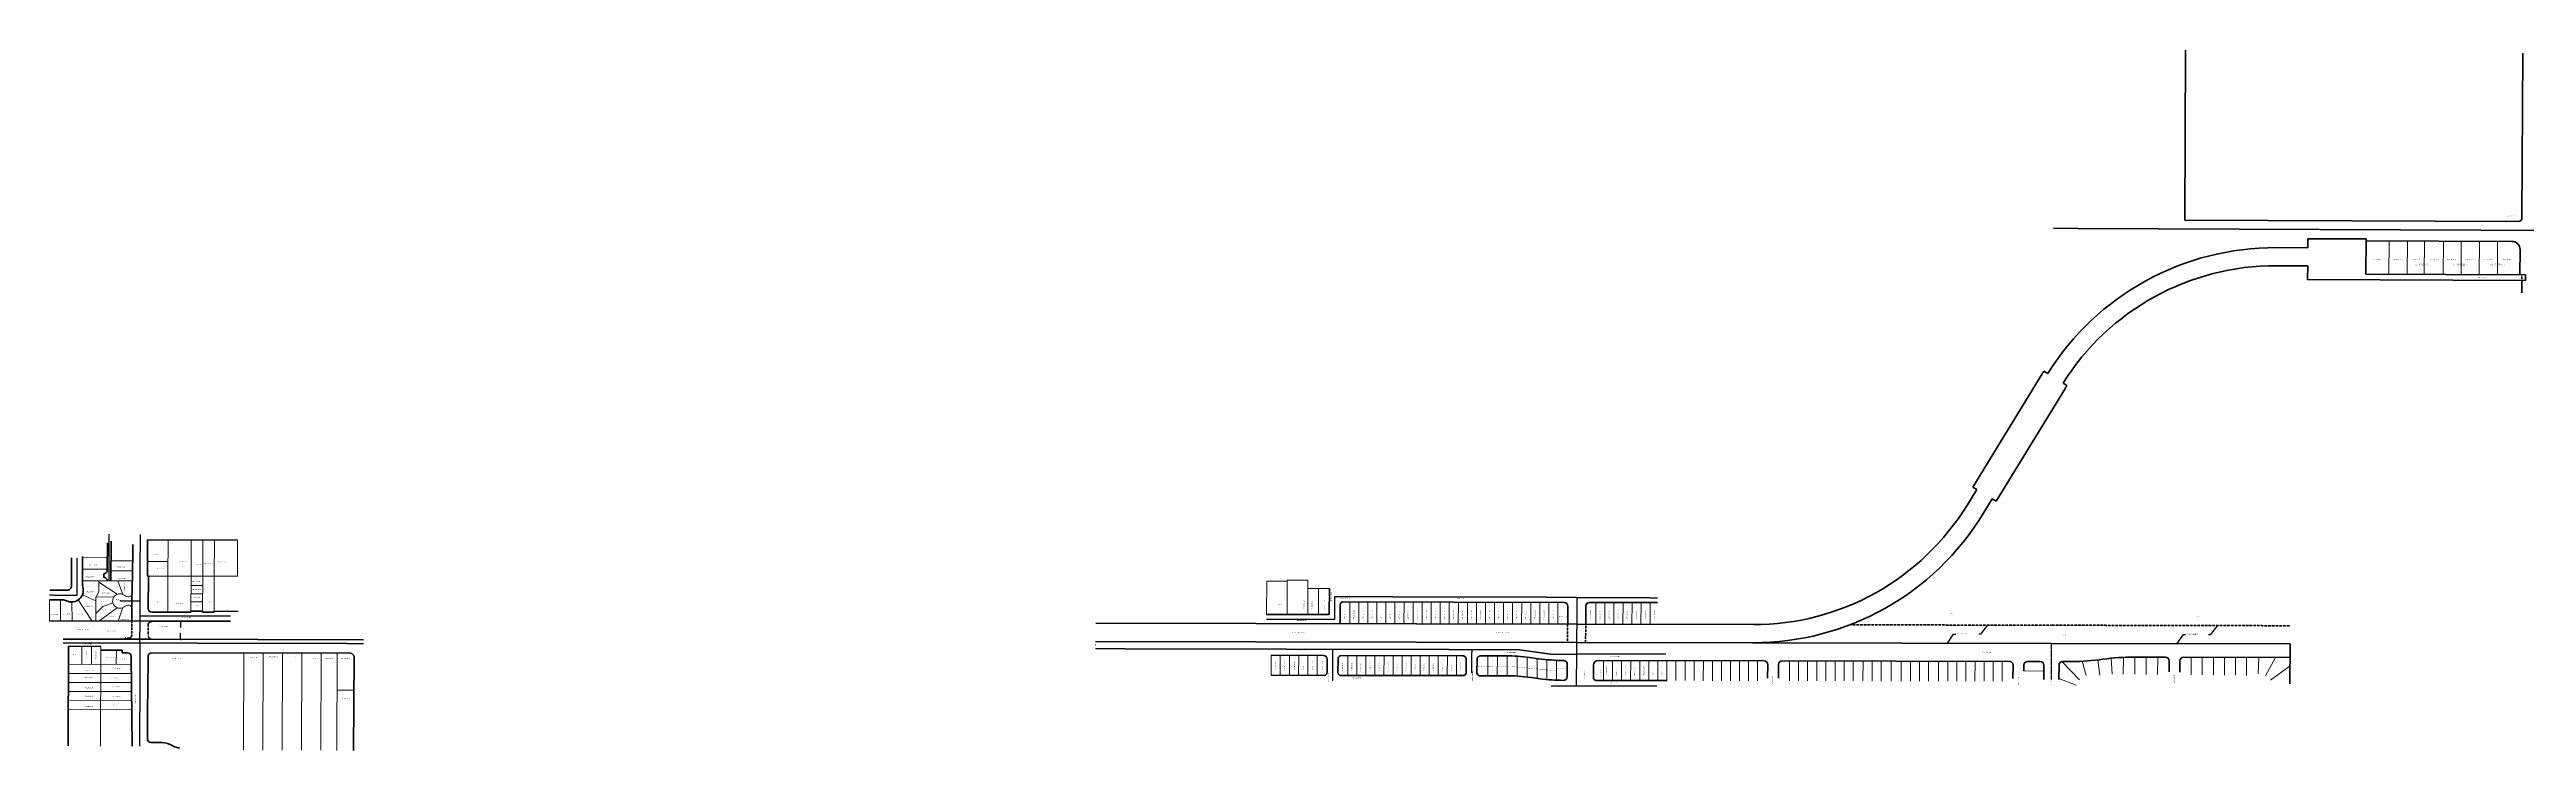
# Model space of a CAD drawing. Header units: feet. Extents: x 6396409 to 6445695, y 1882632 to 1891679.
# Drawn here: x 6396409 to 6410093, y 1887810 to 1891679 of the extents above; entities that cross this region are included whole.
import ezdxf

# ---------------------------------------------------------------- set-up
doc = ezdxf.new("R2010")
doc.units = ezdxf.units.FT
doc.header["$MEASUREMENT"] = 0
for name, pattern in [('CENTER', [1, 0.625, -0.125, 0.125, -0.125]), ('CENTER2', [1.125, 0.75, -0.125, 0.125, -0.125]), ('DASHED2', [0.375, 0.25, -0.125])]:
    doc.linetypes.add(name, pattern=pattern)
for name, color, linetype, lineweight in [('R-PROP-PRCL', 4, 'Continuous', 18), ('R-Row-Authority', 30, 'Continuous', 140), ('R-Row-Ease', 5, 'DASHED2', 50), ('R-Row-Ease-Txt', 2, 'Continuous', 5), ('R-Row-Ppanno', 7, 'Continuous', 5), ('R-Row-Scl', 1, 'CENTER2', 25), ('R-Row-Sname', 8, 'Continuous', 0), ('R-Row-Srow', 6, 'Continuous', 50), ('VB-BNDY-CALC-TR0320-020', 1, 'Continuous', 35), ('VB-BNDY-CALC-TR0681-042', 2, 'Continuous', 35), ('VB-RWAY-CNTR-LINE-', 11, 'CENTER', 25)]:
    doc.layers.add(name, color=color, linetype=linetype, lineweight=lineweight)
doc.styles.add('G1_1 8_0', font='arial.ttf')
doc.styles.add('G4_7 32', font='arial.ttf', dxfattribs={"height": 0.219})
doc.styles.add('NCS1-Anno', font='arial.ttf', dxfattribs={"width": 0.8, "height": 0.09375})
doc.dimstyles.new('Annotative (NCS1)', dxfattribs={"dimscale": 100, "dimtxt": 0.09375, "dimasz": 0.1, "dimexe": 0.1, "dimexo": 0.04, "dimgap": 0.05, "dimtad": 0, "dimdec": 0, "dimzin": 0, "dimdsep": 46, "dimtxsty": 'NCS1-Anno', "dimcen": 0.05, "dimaunit": 1, "dimadec": 3, "dimazin": 0, "dimtfac": 1, "dimtdec": 0, "dimtofl": 0, "dimtmove": 0, "dimatfit": 3, "dimfxl": 0.1, "dimtolj": 1, "dimtzin": 0, "dimarcsym": 0})

# ---------------------------------------------------------------- blocks, each defined once
blk = doc.blocks.new('*D2')
at = {"layer": 'Defpoints', "color": 0}
for p in [(6397132, 1888523), (6397132, 1888423), (6397133, 1888423)]:
    blk.add_point(p, dxfattribs=at)
at = {"layer": 'R-Row-Srow', "color": 0, "lineweight": -2}
for p, q in [((6397133, 1888519), (6397133, 1888489)), ((6397133, 1888427), (6397133, 1888458)), ((6397134, 1888523), (6397137, 1888523)), ((6397133, 1888423), (6397137, 1888423))]:
    blk.add_line(p, q, dxfattribs=at)
at = {"layer": 'R-Row-Srow', "color": 0}
for points in [[(6397132, 1888519), (6397134, 1888519), (6397133, 1888523)], [(6397132, 1888427), (6397133, 1888427), (6397133, 1888423)]]:
    blk.add_solid(points, dxfattribs=at)
at = {"layer": 'R-Row-Srow', "color": 0, "insert": (6397133, 1888473), "char_height": 3.75, "attachment_point": 5, "rotation": 89.872, "style": 'NCS1-Anno'}
blk.add_mtext("\\A1;100' MTA R/W", dxfattribs=at)

msp = doc.modelspace()

# ---------------------------------------------------------------- linework, layer by layer
at = {"layer": 'R-PROP-PRCL'}
for p, q in [((6409332.9, 1890438), (6409333.7, 1890623)), ((6409433.9, 1890437.6), (6409434.7, 1890622.6)), ((6409527.9, 1890437.2), (6409528.7, 1890622.2)), ((6409632.9, 1890436.7), (6409633.7, 1890621.7)), ((6409731.9, 1890436.3), (6409732.7, 1890621.3)), ((6409831.9, 1890435.9), (6409832.7, 1890620.9)), ((6409931.9, 1890435.5), (6409932.7, 1890620.5)), ((6396591, 1888876), (6396728.7, 1888875.7)), ((6396748.6, 1888856.9), (6396865.4, 1888856.6)), ((6396950.6, 1888852.9), (6397063.6, 1888852.6)), ((6397063.2, 1888772.4), (6397064.1, 1888971.9)), ((6397191.2, 1888771.9), (6397192.1, 1888971.6)), ((6397255.2, 1888771.6), (6397256.1, 1888971.4)), ((6397319.2, 1888771.4), (6397320.1, 1888971.1)), ((6397447.2, 1888770.8), (6397448.1, 1888971.1)), ((6396591.2, 1888746), (6396865.1, 1888745.4)), ((6396591.4, 1888811), (6396728.4, 1888810.7)), ((6396681, 1888685.8), (6396681.2, 1888738.8)), ((6396681.2, 1888738.8), (6396681.2, 1888745.8)), ((6396782.9, 1888672.1), (6396681.2, 1888738.8)), ((6396748.4, 1888800.9), (6396865.3, 1888800.6)), ((6396814, 1888671.5), (6396787.2, 1888745.6)), ((6396955.2, 1888772.8), (6397447.2, 1888771.9)), ((6397062.4, 1888573.5), (6397063.2, 1888772.4)), ((6397190.5, 1888578.2), (6397191.2, 1888771.9)), ((6397190.7, 1888720.2), (6397255, 1888720.1)), ((6397254.5, 1888578.1), (6397255.2, 1888771.6)), ((6397318.5, 1888577.9), (6397319.2, 1888771.4)), ((6403133, 1888560.2), (6403133.7, 1888744)), ((6403133.7, 1888744), (6403247.2, 1888743.5)), ((6403246.5, 1888559.9), (6403247.2, 1888743.5)), ((6403247.2, 1888750), (6403360.7, 1888749.6)), ((6403247.2, 1888743.5), (6403247.2, 1888750)), ((6403360.6, 1888704.7), (6403360.7, 1888749.6)), ((6396409.2, 1888524.9), (6396409.7, 1888641)), ((6396469.2, 1888524.6), (6396469.7, 1888640.8)), ((6396534.2, 1888524.4), (6396532.2, 1888629.6)), ((6396645.3, 1888524.4), (6396567.2, 1888640.6)), ((6396665.7, 1888635.9), (6396590.6, 1888668.6)), ((6396665.4, 1888565.3), (6396665.8, 1888655.8)), ((6396665.4, 1888565.3), (6396703.6, 1888604.2)), ((6396666.6, 1888657.3), (6396681, 1888685.8)), ((6396763.3, 1888655.4), (6396666.6, 1888657.3)), ((6396782.9, 1888597.8), (6396681.2, 1888524.3)), ((6396759.2, 1888624.1), (6396703.6, 1888604.2)), ((6396813.4, 1888598.2), (6396788.2, 1888524)), ((6397190.6, 1888630.2), (6397254.6, 1888630.1)), ((6397190.7, 1888675.2), (6397254.7, 1888675.1)), ((6403360, 1888559.7), (6403360.6, 1888704.7)), ((6403360.6, 1888704.7), (6403419.6, 1888704.6)), ((6403419, 1888559.6), (6403419.6, 1888704.6)), ((6403419.6, 1888704.6), (6403479.6, 1888704.5)), ((6403591.9, 1888629.3), (6403591.7, 1888509.3)), ((6403641.9, 1888629.2), (6403641.7, 1888509.2)), ((6403691.9, 1888629.1), (6403691.7, 1888509.1)), ((6403741.9, 1888629), (6403741.7, 1888508.9)), ((6403791.9, 1888628.9), (6403791.7, 1888508.8)), ((6403841.9, 1888628.8), (6403841.7, 1888508.7)), ((6403891.9, 1888628.7), (6403891.7, 1888508.6)), ((6403941.9, 1888628.6), (6403941.7, 1888508.5)), ((6403991.9, 1888628.5), (6403991.7, 1888508.4)), ((6404041.9, 1888628.4), (6404041.7, 1888508.3)), ((6404091.9, 1888628.2), (6404091.7, 1888508.2)), ((6404141.9, 1888628.1), (6404141.7, 1888508.1)), ((6404191.9, 1888628), (6404191.7, 1888508)), ((6404241.9, 1888627.9), (6404241.7, 1888507.9)), ((6404291.9, 1888627.8), (6404291.7, 1888507.8)), ((6404341.9, 1888627.7), (6404341.7, 1888507.7)), ((6404391.9, 1888627.6), (6404391.7, 1888507.6)), ((6404441.9, 1888627.5), (6404441.7, 1888507.5)), ((6404491.9, 1888627.4), (6404491.7, 1888507.4)), ((6404541.9, 1888627.3), (6404541.7, 1888507.3)), ((6404591.9, 1888627.2), (6404591.7, 1888507.1)), ((6404641.9, 1888627.1), (6404641.7, 1888507)), ((6404691.9, 1888626.9), (6404691.7, 1888506.9)), ((6404741.9, 1888626.8), (6404741.7, 1888506.8)), ((6404950.9, 1888506.4), (6404951.8, 1888626.9)), ((6405001.8, 1888626.8), (6405000.9, 1888506.3)), ((6405050.9, 1888506.2), (6405051.8, 1888626.7)), ((6405101.8, 1888626.6), (6405100.9, 1888506.1)), ((6405150.9, 1888506), (6405151.8, 1888626.5)), ((6405201.8, 1888626.4), (6405200.9, 1888505.9)), ((6405250.9, 1888505.8), (6405251.8, 1888626.3)), ((6396665.2, 1888524.3), (6396665.4, 1888565.3)), ((6396588.5, 1888384.4), (6396588.1, 1888285.1)), ((6396641, 1888384.2), (6396640.6, 1888285)), ((6396693.5, 1888384.3), (6396691.4, 1887834.2)), ((6396778.5, 1888364.1), (6396778.1, 1888284.7)), ((6397483, 1888347.5), (6397480.9, 1887812.6)), ((6397589.5, 1888347.1), (6397587.4, 1887812.2)), ((6397696, 1888346.7), (6397693.9, 1887811.8)), ((6397803, 1888346.2), (6397800.9, 1887811.3)), ((6397910.1, 1888345.8), (6397908, 1887810.9)), ((6397998, 1888345.5), (6397995.8, 1887810.5)), ((6403157.8, 1888225.1), (6403158, 1888335.1)), ((6403207.8, 1888225), (6403208, 1888335)), ((6403259.8, 1888224.9), (6403260, 1888334.9)), ((6403309.8, 1888224.8), (6403310, 1888334.8)), ((6403359.8, 1888224.7), (6403360, 1888334.7)), ((6403411.8, 1888224.6), (6403412, 1888334.6)), ((6403581.1, 1888224.2), (6403581.3, 1888334.2)), ((6403631.1, 1888224.1), (6403631.3, 1888334.1)), ((6403681.1, 1888224), (6403681.3, 1888334)), ((6403731.1, 1888223.9), (6403731.3, 1888333.9)), ((6403781.1, 1888223.8), (6403781.3, 1888333.8)), ((6403831.1, 1888223.7), (6403831.3, 1888333.7)), ((6403881.1, 1888223.6), (6403881.3, 1888333.6)), ((6403931.1, 1888223.5), (6403931.3, 1888333.5)), ((6403981.1, 1888223.4), (6403981.3, 1888333.4)), ((6404031.1, 1888223.3), (6404031.3, 1888333.3)), ((6404081.1, 1888223.2), (6404081.3, 1888333.2)), ((6404131.1, 1888223.1), (6404131.3, 1888333.1)), ((6404181.1, 1888223), (6404181.3, 1888333)), ((6404355.4, 1888332.6), (6404355.2, 1888222.6)), ((6404407.4, 1888332.5), (6404407.2, 1888222.5)), ((6404461.9, 1888332.4), (6404461.7, 1888222.4)), ((6404516.9, 1888330.3), (6404516.6, 1888220.4)), ((6404572.9, 1888324.9), (6404572.7, 1888215.3)), ((6404627.9, 1888317.4), (6404627.6, 1888208)), ((6404681.5, 1888311.1), (6404681.3, 1888201.5)), ((6404733.5, 1888307.6), (6404733.3, 1888197.8)), ((6404994.2, 1888306.3), (6404993.7, 1888196.3)), ((6405044.2, 1888306.2), (6405043.7, 1888196.2)), ((6405094.2, 1888306.1), (6405093.7, 1888196.1)), ((6405144.2, 1888306), (6405143.7, 1888196)), ((6405194.2, 1888305.9), (6405193.7, 1888195.9)), ((6405244.2, 1888305.8), (6405243.7, 1888195.8)), ((6405294.2, 1888305.7), (6405293.7, 1888195.7)), ((6405344.2, 1888305.6), (6405343.7, 1888195.6)), ((6405394.2, 1888305.5), (6405393.7, 1888195.5)), ((6405445.5, 1888305.4), (6405445.1, 1888195.3)), ((6405495.5, 1888305.3), (6405495.1, 1888195.2)), ((6407724.5, 1888309.3), (6407736.1, 1888225.6)), ((6407797.9, 1888318.6), (6407804, 1888231.3)), ((6407865.5, 1888230.8), (6407865.8, 1888323.8)), ((6407929.4, 1888325.2), (6407929, 1888230.2)), ((6407992, 1888229.6), (6407992.4, 1888325.1)), ((6408055.4, 1888324.9), (6408055, 1888229)), ((6408240.3, 1888324.5), (6408240, 1888227.2)), ((6408301.5, 1888226.6), (6408301.8, 1888324.4)), ((6408363.3, 1888324.3), (6408363, 1888226)), ((6408424, 1888225.5), (6408424.3, 1888324.2)), ((6408485.3, 1888324), (6408485, 1888224.9)), ((6408545.5, 1888224.3), (6408545.8, 1888323.9)), ((6408614.8, 1888323.8), (6408610.7, 1888233.6)), ((6408650.1, 1888222.4), (6408706.8, 1888323.6)), ((6396512.9, 1888185.3), (6396862.3, 1888184.5)), ((6396513, 1888235.3), (6396861.7, 1888234.5)), ((6396513.1, 1888285.3), (6396861.1, 1888284.5)), ((6405545.5, 1888305.2), (6405545.1, 1888195.1)), ((6405595.5, 1888305.1), (6405595.1, 1888195)), ((6405645.5, 1888305), (6405645.1, 1888194.9)), ((6405695.5, 1888304.9), (6405695.1, 1888194.8)), ((6405745.5, 1888304.8), (6405745.1, 1888194.7)), ((6405795.5, 1888304.6), (6405795.1, 1888194.6)), ((6405845.5, 1888304.5), (6405845.1, 1888194.5)), ((6406021, 1888304.2), (6406020.8, 1888194.2)), ((6406071, 1888304.1), (6406070.8, 1888194.1)), ((6406121, 1888304), (6406120.8, 1888193.9)), ((6406173, 1888303.9), (6406172.8, 1888193.8)), ((6406223, 1888303.8), (6406222.8, 1888193.7)), ((6406273, 1888303.7), (6406272.8, 1888193.6)), ((6406323, 1888303.6), (6406322.8, 1888193.5)), ((6406373, 1888303.4), (6406372.8, 1888193.4)), ((6406427.5, 1888303.3), (6406427.3, 1888193.3)), ((6406477.5, 1888303.2), (6406477.3, 1888193.2)), ((6406527.5, 1888303.1), (6406527.3, 1888193.1)), ((6406582.8, 1888303), (6406582.6, 1888193)), ((6406637.8, 1888302.9), (6406637.6, 1888192.9)), ((6406689.8, 1888302.8), (6406689.5, 1888192.8)), ((6406739.8, 1888302.7), (6406739.5, 1888192.7)), ((6406789.8, 1888302.6), (6406789.5, 1888192.6)), ((6406845.2, 1888302.5), (6406845, 1888192.4)), ((6406896.2, 1888302.4), (6406896, 1888192.3)), ((6406946.2, 1888302.3), (6406946, 1888192.2)), ((6406996.2, 1888302.2), (6406996, 1888192.1)), ((6407046.2, 1888302), (6407046, 1888192)), ((6407096.2, 1888301.9), (6407096, 1888191.9)), ((6407146.2, 1888301.8), (6407146, 1888191.8)), ((6407196.2, 1888301.7), (6407196, 1888191.7)), ((6407316, 1888248.5), (6407426.1, 1888248.1)), ((6407605.3, 1888171.1), (6407510, 1888206.6)), ((6407525, 1888300.3), (6407623.1, 1888200.2)), ((6407638.8, 1888302.2), (6407659.5, 1888224.1)), ((6408786.5, 1888277.2), (6408678.3, 1888197.5)), ((6396512.6, 1888035.3), (6396864, 1888034.5)), ((6396512.7, 1888085.3), (6396863.5, 1888084.5)), ((6396512.8, 1888135.3), (6396862.9, 1888134.5)), ((6397997.2, 1888143.3), (6398090.5, 1888143.1))]:
    msp.add_line(p, q, dxfattribs=at)
for centre, radius, start, end in [((6396797.7, 1888634.9), 40, 149.18795, 195.7885), ((6396797.7, 1888634.9), 40, 195.7885, 248.30072), ((6396797.7, 1888634.9), 40, 111.65211, 149.18795), ((6396797.7, 1888634.9), 40, 65.91683, 111.65211), ((6396797.7, 1888634.9), 40, 248.30072, 293.17545), ((6396797.7, 1888634.9), 40, 293.17545, 308.06295), ((6396797.7, 1888634.9), 40, 52.12933, 65.91683), ((6396849.8, 1888702), 45, 232.12933, 258.51906), ((6396850.1, 1888568), 45, 102.81267, 128.06295), ((6396844.5, 1888592.4), 20, 359.76767, 102.81267), ((6396844.9, 1888677.5), 20, 258.52294, 359.75803)]:
    msp.add_arc(centre, radius, start, end, dxfattribs=at)
at = {"layer": 'R-Row-Authority'}
for p, q in [((6408884.7, 1890634.9), (6408884.5, 1890584.9)), ((6409206.8, 1890633.5), (6408884.7, 1890634.9)), ((6409206.8, 1890633.5), (6409206, 1890438.7)), ((6408884.5, 1890584.9), (6408711.5, 1890585.6)), ((6408884.1, 1890484.9), (6408711.1, 1890485.6)), ((6408883.8, 1890409.9), (6408884.1, 1890484.9)), ((6410086.4, 1890404.9), (6408883.8, 1890409.9)), ((6410086.6, 1890435), (6409206, 1890438.7)), ((6410086.4, 1890404.9), (6410086.6, 1890435)), ((6407417.3, 1889889), (6407034.6, 1889264)), ((6407545.2, 1889810.6), (6407162.5, 1889185.6)), ((6407448, 1889891), (6407426.7, 1889904.3)), ((6407553.9, 1889824.4), (6407532.6, 1889837.7)), ((6407034.6, 1889264), (6407055.9, 1889250.9)), ((6407055.9, 1889250.9), (6407004.2, 1889166.5)), ((6407141.3, 1889198.9), (6407089.5, 1889114.3)), ((6407162.5, 1889185.6), (6407141.2, 1889198.7)), ((6396409.2, 1888524.9), (6396972.2, 1888523.6)), ((6396972.2, 1888523.6), (6397409.3, 1888522.8)), ((6402188.6, 1888512.1), (6404845.9, 1888506.6)), ((6404845.2, 1888506.6), (6405819.9, 1888504.6)), ((6404845.9, 1888506.6), (6405250.9, 1888505.8)), ((6396483.7, 1888424.7), (6396971.9, 1888423.6)), ((6396971.9, 1888423.6), (6398143.9, 1888421)), ((6402188.4, 1888412.1), (6404845, 1888406.6)), ((6404845, 1888406.6), (6405819.7, 1888404.6))]:
    msp.add_line(p, q, dxfattribs=at)
for centre, radius, start, end in [((6408705.4, 1889100.2), 1485.4, 89.76334, 147.83505), ((6408705.4, 1889100.2), 1385.4, 89.76334, 147.83482), ((6408710, 1889107.9), 1510.4, 148.17667, 148.86), ((6408700.6, 1889092.6), 1360.4, 147.45569, 148.13903), ((6405822.7, 1889890), 1385.4, 269.88081, 328.51834), ((6405822.7, 1889890), 1485.4, 269.88081, 328.51834)]:
    msp.add_arc(centre, radius, start, end, dxfattribs=at)
at = {"layer": 'R-Row-Ease'}
for p, q in [((6410066.4, 1890404.9), (6410066.6, 1890435.1)), ((6396863.9, 1888446.8), (6396864.2, 1888523.9)), ((6396953.9, 1888445.7), (6396954.1, 1888502.7)), ((6396972.2, 1888520.6), (6396972.2, 1888523.6)), ((6404795.9, 1888506.7), (6404795, 1888406.7)), ((6404895.9, 1888506.5), (6404895, 1888406.5)), ((6406354.7, 1888503.5), (6407469, 1888501.2)), ((6407469, 1888501.2), (6408787.1, 1888498.4)), ((6396827.9, 1888429), (6396845.9, 1888428.9)), ((6396971.9, 1888423.6), (6396971.9, 1888427.6))]:
    msp.add_line(p, q, dxfattribs=at)
msp.add_lwpolyline([(6396827.9, 1888429), (6396827.9, 1888424)], dxfattribs=at)
for centre, start, end in [((6396845.9, 1888446.9), 269.87198, 359.75517), ((6396971.9, 1888445.6), 179.75517, 269.87198), ((6396972.1, 1888502.6), 89.88447, 179.75517)]:
    msp.add_arc(centre, 18, start, end, dxfattribs=at)
at = {"layer": 'R-Row-Scl'}
for p, q in [((6412758.2, 1890668.9), (6407478.1, 1890690.7)), ((6396738.2, 1888745.7), (6396739.2, 1889003.1)), ((6396909.4, 1888553.8), (6396911.2, 1889002.4)), ((6396561.3, 1888667.5), (6396561.1, 1888873.1)), ((6396728.2, 1888745.7), (6396728.2, 1888745.7)), ((6396409.8, 1888668.1), (6396561.3, 1888667.5)), ((6396665.8, 1888655.8), (6396666.6, 1888657.3)), ((6396909.7, 1888634.5), (6396797.7, 1888634.9)), ((6403508.9, 1888534.4), (6403509.4, 1888659.5)), ((6403509.4, 1888659.5), (6404847.1, 1888656.6)), ((6404847.1, 1888656.6), (6404843, 1888166.8)), ((6404847.1, 1888654.1), (6405291.6, 1888653.2)), ((6396908.7, 1888403.8), (6396909.4, 1888553.8)), ((6396909.4, 1888553.8), (6397409.4, 1888552.8)), ((6403132.9, 1888535.2), (6403508.9, 1888534.4)), ((6396483.6, 1888404.7), (6398143.9, 1888401)), ((6396908.6, 1888403.8), (6396906.4, 1887833.3)), ((6402188.3, 1888372.1), (6404522, 1888367.3)), ((6402188.4, 1888392.1), (6402188.8, 1888392.1)), ((6403497.7, 1888369.4), (6403496.3, 1888194.5)), ((6404265.7, 1888367.8), (6404264.6, 1888238.1)), ((6404522, 1888367.3), (6404706.2, 1888341.9)), ((6404706.2, 1888341.9), (6404844.5, 1888341.6)), ((6404844.5, 1888344.1), (6405337.5, 1888343.1)), ((6404705.4, 1888167.1), (6404843, 1888166.8)), ((6404843, 1888166.8), (6405288.5, 1888165.9))]:
    msp.add_line(p, q, dxfattribs=at)
at = {"layer": 'R-Row-Srow', "color": 1}
for p, q in [((6408205.8, 1890737.7), (6408209.8, 1891675.8)), ((6410066.2, 1890335.1), (6410066.4, 1890404.9))]:
    msp.add_line(p, q, dxfattribs=at)
at = {"layer": 'R-Row-Srow'}
for p, q in [((6410067.9, 1890750), (6410071.8, 1891658.8)), ((6408205.8, 1890737.7), (6410047.8, 1890730.1)), ((6410012.3, 1890620.2), (6409206.8, 1890623.5)), ((6410056.6, 1890435.1), (6410057.1, 1890575)), ((6396728.4, 1888804.2), (6396729, 1888955.8)), ((6396748.2, 1888745.7), (6396749.1, 1888964.8)), ((6396868.1, 1888745.4), (6396869, 1888946.4)), ((6396950.2, 1888772.9), (6396951.1, 1888972.1)), ((6396951.1, 1888972.1), (6397448.1, 1888971.1)), ((6396708.3, 1888765.2), (6396708.4, 1888785.2)), ((6396864.5, 1888592.3), (6396865.1, 1888745.4)), ((6396865.1, 1888745.4), (6396868.1, 1888745.4)), ((6396950.2, 1888772.9), (6396955.2, 1888772.8)), ((6396954.5, 1888593.7), (6396955.2, 1888772.8)), ((6396864.4, 1888554), (6396864.5, 1888592.3)), ((6403479, 1888559.5), (6403479.6, 1888704.5)), ((6403538.8, 1888509.3), (6403539.2, 1888614.5)), ((6403554.2, 1888629.4), (6404776.7, 1888626.8)), ((6404796.7, 1888606.6), (6404795.9, 1888506.7)), ((6404896.7, 1888607.1), (6404895.9, 1888506.5)), ((6404916.7, 1888627), (6405291.5, 1888626.2)), ((6396864.2, 1888523.9), (6396864.4, 1888554)), ((6396974.5, 1888573.7), (6397190.4, 1888573.2)), ((6403133, 1888560.2), (6403479, 1888559.5)), ((6396513.5, 1888384.7), (6396511.4, 1887834.9)), ((6396513.5, 1888384.7), (6396693.5, 1888384.3)), ((6396693.5, 1888364.3), (6396778.5, 1888364.1)), ((6396778.5, 1888364.1), (6396809.7, 1888364)), ((6396809.7, 1888349), (6396809.7, 1888364)), ((6396809.7, 1888349), (6396840.7, 1888348.9)), ((6396860.6, 1888329.2), (6396866.4, 1887833.5)), ((6396953.3, 1888328.7), (6396952.6, 1888133.7)), ((6396973.4, 1888348.6), (6398071.3, 1888346.2)), ((6398091.3, 1888326.1), (6398089.2, 1887810.1)), ((6403158, 1888335.1), (6403447.3, 1888334.5)), ((6403467.3, 1888314.4), (6403466.7, 1888239.4)), ((6403527.3, 1888314.5), (6403526.7, 1888239.4)), ((6403547.3, 1888334.3), (6404215.3, 1888332.9)), ((6404235.2, 1888312.8), (6404234.6, 1888237.8)), ((6404295.2, 1888312.9), (6404294.6, 1888237.9)), ((6404315.3, 1888332.7), (6404454, 1888332.4)), ((6404584.6, 1888323.3), (6404634.1, 1888316.5)), ((6404964, 1888306.4), (6405881, 1888304.5)), ((6405819.7, 1888404.6), (6407468.8, 1888401.2)), ((6407468.8, 1888401.2), (6408786.9, 1888398.4)), ((6407925.9, 1888325.2), (6408098.4, 1888324.8)), ((6408198.4, 1888324.6), (6408786.8, 1888323.4)), ((6408786.4, 1888323.3), (6408783.4, 1888323.3)), ((6408786.9, 1888398.4), (6408786.1, 1888176.9)), ((6403157.8, 1888225.1), (6403451.7, 1888224.5)), ((6403541.7, 1888224.3), (6404219.6, 1888222.9)), ((6404309.6, 1888222.7), (6404453.3, 1888222.4)), ((6404585.5, 1888213.7), (6404642.2, 1888206.1)), ((6404794, 1888286.6), (6404793.4, 1888216.8)), ((6404939, 1888281.6), (6404938.4, 1888211.5)), ((6404953.4, 1888196.4), (6405343.7, 1888195.6)), ((6405960.4, 1888209.3), (6405961, 1888284.4)), ((6405981, 1888304.3), (6407236.2, 1888301.7)), ((6407255.8, 1888206.4), (6407256.1, 1888281.6)), ((6407316.1, 1888281.5), (6407316, 1888248.5)), ((6407336.2, 1888301.4), (6407406.3, 1888301.3)), ((6407425.9, 1888201.4), (6407426.3, 1888281.2)), ((6407509.9, 1888201), (6407510.3, 1888281.1)), ((6407530.3, 1888301), (6407580.3, 1888300.9)), ((6408118.3, 1888304.8), (6408118.1, 1888243.4)), ((6408178.3, 1888304.7), (6408178.1, 1888242.6)), ((6396950.2, 1888053.7), (6396949.5, 1887873.8)), ((6396969.5, 1887853.7), (6397029.8, 1887853.5))]:
    msp.add_line(p, q, dxfattribs=at)
for points in [[(6396728.2, 1888745.7), (6396728.1, 1888746.5), (6396728, 1888747.5), (6396727.9, 1888748.6), (6396727.7, 1888749.6), (6396727.5, 1888750.3), (6396727.2, 1888751.3), (6396726.9, 1888752.3), (6396726.5, 1888753.2), (6396726, 1888754.2), (6396725.7, 1888754.8), (6396725.2, 1888755.7), (6396724.6, 1888756.6), (6396724, 1888757.4), (6396723.3, 1888758.2), (6396722.6, 1888759), (6396722.1, 1888759.5), (6396721.6, 1888760), (6396720.8, 1888760.7), (6396720, 1888761.3), (6396719.1, 1888761.9), (6396718.3, 1888762.4), (6396717.3, 1888763), (6396716.4, 1888763.4), (6396715.8, 1888763.7), (6396714.8, 1888764.1), (6396713.8, 1888764.4), (6396712.8, 1888764.6), (6396712.1, 1888764.8), (6396711.1, 1888765), (6396710.4, 1888765.1), (6396709.3, 1888765.1), (6396708.3, 1888765.2)], [(6396708.4, 1888785.2), (6396708.7, 1888785.2), (6396709.1, 1888785.2), (6396709.4, 1888785.2), (6396709.7, 1888785.2), (6396710.1, 1888785.2), (6396710.4, 1888785.3), (6396710.8, 1888785.3), (6396711.1, 1888785.4), (6396711.5, 1888785.4), (6396711.8, 1888785.5), (6396712.2, 1888785.5), (6396712.5, 1888785.6), (6396712.9, 1888785.7), (6396713.2, 1888785.7), (6396713.5, 1888785.8), (6396713.9, 1888785.9), (6396714.2, 1888786), (6396714.5, 1888786.1), (6396714.9, 1888786.2), (6396715.2, 1888786.3), (6396715.5, 1888786.5), (6396715.9, 1888786.6), (6396716.2, 1888786.7), (6396716.5, 1888786.9), (6396716.8, 1888787), (6396717.1, 1888787.2), (6396717.4, 1888787.3), (6396717.8, 1888787.5), (6396718.1, 1888787.6), (6396718.4, 1888787.8), (6396718.7, 1888788), (6396719, 1888788.2), (6396719.3, 1888788.4), (6396719.6, 1888788.5), (6396719.8, 1888788.7), (6396720.1, 1888788.9), (6396720.4, 1888789.1), (6396720.7, 1888789.4), (6396721, 1888789.6), (6396721.2, 1888789.8), (6396721.5, 1888790), (6396721.8, 1888790.3), (6396722, 1888790.5), (6396722.3, 1888790.7), (6396722.5, 1888791), (6396722.8, 1888791.2), (6396723, 1888791.5), (6396723.2, 1888791.7), (6396723.5, 1888792), (6396723.7, 1888792.2), (6396723.9, 1888792.5), (6396724.1, 1888792.8), (6396724.4, 1888793.1), (6396724.6, 1888793.3), (6396724.8, 1888793.6), (6396725, 1888793.9), (6396725.2, 1888794.2), (6396725.4, 1888794.5), (6396725.5, 1888794.8), (6396725.7, 1888795.1), (6396725.9, 1888795.4), (6396726.1, 1888795.7), (6396726.2, 1888796), (6396726.4, 1888796.3), (6396726.5, 1888796.6), (6396726.7, 1888797), (6396726.8, 1888797.3), (6396726.9, 1888797.6), (6396727.1, 1888797.9), (6396727.2, 1888798.2), (6396727.3, 1888798.6), (6396727.4, 1888798.9), (6396727.5, 1888799.2), (6396727.6, 1888799.6), (6396727.7, 1888799.9), (6396727.8, 1888800.2), (6396727.9, 1888800.6), (6396728, 1888800.9), (6396728.1, 1888801.3), (6396728.1, 1888801.6), (6396728.2, 1888802), (6396728.2, 1888802.3), (6396728.3, 1888802.6), (6396728.3, 1888803), (6396728.4, 1888803.3), (6396728.4, 1888803.7), (6396728.4, 1888804), (6396728.4, 1888804.4), (6396728.4, 1888804.7), (6396728.4, 1888805.1)], [(6396950.2, 1888053.7), (6396952.6, 1888133.7)]]:
    msp.add_lwpolyline(points, dxfattribs=at)
msp.add_lwpolyline([(6405881, 1888304.5), (6405881, 1888304.5, -0.4160163), (6405901, 1888284.3), (6405900.4, 1888209.3)], format="xyb", dxfattribs=at)
for centre, radius, start, end in [((6410047.9, 1890750.1), 20, 269.76334, 359.75417), ((6410012.1, 1890575.2), 45, 359.76362, 89.76334), ((6396974.5, 1888593.7), 20, 179.76767, 269.88029), ((6403554.2, 1888614.4), 15, 89.87577, 179.77978), ((6404776.7, 1888606.8), 20, 359.52159, 89.87577), ((6404916.7, 1888607), 20, 89.88081, 179.52159), ((6396840.6, 1888328.9), 20, 0.6635, 89.87198), ((6396973.3, 1888328.6), 20, 89.87198, 179.77423), ((6398071.3, 1888326.2), 20, 359.77423, 89.87198), ((6403447.3, 1888314.5), 20, 359.53914, 89.88121), ((6403547.3, 1888314.3), 20, 89.88121, 179.53914), ((6404215.2, 1888312.9), 20, 359.53009, 89.88121), ((6404315.2, 1888312.7), 20, 89.88121, 179.53009), ((6404452, 1887361.5), 971, 82.1526, 89.88121), ((6404776.3, 1889347.7), 1041, 262.14857, 269.87718), ((6404774, 1888286.8), 20, 359.52159, 89.87718), ((6404964, 1888281.4), 25, 89.88081, 179.52159), ((6407582.9, 1889500.9), 1200, 269.8797, 278.15683), ((6407923.4, 1887125.2), 1200, 89.8797, 98.15683), ((6408098.3, 1888304.8), 20, 359.77355, 89.8797), ((6408198.3, 1888304.6), 20, 89.8797, 179.7735), ((6403451.7, 1888239.5), 15, 269.88121, 359.53914), ((6403541.7, 1888239.3), 15, 179.53914, 269.88121), ((6404219.6, 1888237.9), 15, 269.88121, 359.53009), ((6404309.6, 1888237.7), 15, 179.53009, 269.88121), ((6404451.2, 1887186.5), 1036, 82.1526, 89.88121), ((6404775.5, 1889172.9), 976, 262.14857, 269.87718), ((6404773.4, 1888216.9), 20, 269.87718, 359.52159), ((6404953.4, 1888211.4), 15, 179.52159, 269.88081), ((6405981, 1888284.3), 20, 89.88081, 179.5288), ((6407236.1, 1888281.7), 20, 359.74219, 89.88081), ((6407336.1, 1888281.4), 20, 89.88081, 179.74216), ((6407406.3, 1888281.3), 20, 359.75164, 89.88081), ((6407530.3, 1888281), 20, 89.8797, 179.75164), ((6396969.5, 1887873.7), 20, 179.77423, 269.87198), ((6397029.5, 1887742.5), 111, 56.89336, 89.87198), ((6397127.9, 1887893.3), 69, 236.89336, 269.86749)]:
    msp.add_arc(centre, radius, start, end, dxfattribs=at)
at = {"layer": 'VB-BNDY-CALC-TR0320-020'}
for p, q in [((6396531.3, 1888719.7), (6396531.1, 1888873.1)), ((6396591.2, 1888746), (6396591, 1888881)), ((6396591.1, 1888727.9), (6396591.2, 1888746)), ((6396409.7, 1888641.1), (6396469.7, 1888640.8)), ((6396410, 1888695.1), (6396506.1, 1888694.7)), ((6396469.7, 1888640.8), (6396481.7, 1888640.8)), ((6397190.4, 1888573.2), (6397190.5, 1888578.2)), ((6397190.5, 1888578.2), (6397254.5, 1888578.1)), ((6397254.4, 1888573.1), (6397254.5, 1888578.1)), ((6397254.4, 1888573.1), (6397318.4, 1888572.9)), ((6397318.4, 1888572.9), (6397318.5, 1888577.9)), ((6397318.4, 1888577.9), (6397451.6, 1888577.7))]:
    msp.add_line(p, q, dxfattribs=at)
for centre, radius, start, end in [((6396506.3, 1888719.7), 25, 269.76295, 0.07409), ((6396641.1, 1888727.7), 50, 179.76295, 196.72045), ((6396481.5, 1888590.8), 50, 64.49851, 89.76295), ((6396531, 1888694.6), 65, 244.49851, 271.08823), ((6396531, 1888694.6), 65, 271.08823, 303.86045), ((6396531, 1888694.6), 65, 303.86045, 336.43989), ((6396531, 1888694.6), 65, 336.43989, 16.72045)]:
    msp.add_arc(centre, radius, start, end, dxfattribs=at)
at = {"layer": 'VB-BNDY-CALC-TR0681-042', "color": 1}
msp.add_line((6408204.2, 1891678.7), (6408204, 1891678.7), dxfattribs=at)
at = {"layer": 'VB-RWAY-CNTR-LINE-'}
msp.add_line((6407467.9, 1888201.2), (6407468.8, 1888401.2), dxfattribs=at)

# ---------------------------------------------------------------- texts
at = {"layer": 'R-Row-Ppanno', "char_height": 4, "attachment_point": 8, "line_spacing_factor": 0.8, "style": 'G1_1 8_0'}
for s, width, heights, insert in [('APN 2230-011-901', 51.425, [10.5], (6410008.8, 1890757.9)), ('APN 2230-024-008', 51.425, [10.5], (6409267.6, 1890518.4)), ('APN 2230-024-007', 51.425, [10.5], (6409382.9, 1890518.4)), ('APN 2230-024-006', 51.425, [10.5], (6409483.5, 1890518.4)), ('APN 2230-024-009\\P(UNDERGROUND PARKING LOT)', 139.002, [16.6], (6409524.5, 1890486.1)), ('APN 2230-024-005', 51.425, [10.5], (6409583.5, 1890518.4)), ('APN 2230-024-004', 51.425, [10.5], (6409677.6, 1890518.4)), ('APN 2230-024-009\\P(UNDERGROUND PARKING LOT)', 139.002, [16.6], (6409728.4, 1890486.1)), ('APN 2230-024-003', 51.425, [10.5], (6409780.2, 1890518.4)), ('APN 2230-024-002', 51.425, [10.5], (6409882.7, 1890518.4)), ('APN 2230-024-009\\P(UNDERGROUND PARKING LOT)', 139.002, [16.6], (6409928.5, 1890486.1)), ('APN 2230-024-001', 51.425, [10.5], (6409987.1, 1890518.4)), ('APN 2230-024-903', 51.425, [10.5], (6409850.8, 1890420)), ('APN 2127-017-024', 51.425, [10.5], (6397006.2, 1888891)), ('APN 2127-017-004', 51.425, [10.5], (6397145.9, 1888851.1)), ('APN 2128-014-005', 51.425, [10.5], (6396633.1, 1888766.2)), ('APN 2128-014-006', 51.425, [10.5], (6396651.5, 1888832)), ('APN 2128-014-002', 51.425, [10.5], (6396801.8, 1888821.5)), ('APN 2128-014-001', 51.425, [10.5], (6396813.5, 1888755.7)), ('APN 2127-017-025', 51.425, [10.5], (6397018.6, 1888811.8)), ('APN 2127-017-055', 51.425, [10.5], (6397222.3, 1888741.1)), ('APN 2127-017-005', 51.425, [10.5], (6397222.8, 1888835.4)), ('APN 2127-017-006', 51.425, [10.5], (6397286.4, 1888838.6)), ('APN 2127-017-022', 51.425, [10.5], (6397359.5, 1888847.9)), ('APN 2128-014-010', 51.425, [10.5], (6396625, 1888604.2)), ('APN 2128-014-009', 51.425, [10.5], (6396634.9, 1888683.5)), ('APN 2128-014-017', 51.425, [10.5], (6396709.4, 1888629.6)), ('APN 2128-014-016', 51.425, [10.5], (6396721.5, 1888676.6)), ('APN 2128-014-018', 51.425, [10.5], (6396722.7, 1888583.5)), ('APN 2128-014-015', 51.425, [10.5], (6396764.2, 1888710.7)), ('APN 2127-017-002', 51.425, [10.5], (6397001.7, 1888627.4)), ('APN 2127-017-001', 51.425, [10.5], (6397123.6, 1888618.8)), ('APN 2127-017-053', 51.425, [10.5], (6397217.2, 1888653.8)), ('APN 2127-017-052', 51.425, [10.5], (6397219, 1888605.7)), ('APN 2127-017-054', 51.425, [10.5], (6397222.3, 1888696.2)), ('APN 2127-017-008', 51.425, [10.5], (6397289, 1888627.6)), ('APN 2123-024-027', 51.425, [10.5], (6403194.7, 1888612.4)), ('APN 2128-014-013', 51.425, [10.5], (6396436.1, 1888558.6)), ('APN 2128-014-012', 51.425, [10.5], (6396502.5, 1888560.5)), ('APN 2128-014-011', 51.425, [10.5], (6396570.9, 1888558)), ('APN 2128-015-901', 51.425, [10.5], (6396751, 1888466.7)), ('APN 2128-014-019', 51.425, [10.5], (6396764.8, 1888546.7)), ('APN 2128-014-020', 51.425, [10.5], (6396823.5, 1888530.8)), ('APN 2127-018-905', 51.425, [10.5], (6397038.5, 1888491.9)), ('APN 2123-031-025', 51.425, [10.5], (6404768.2, 1888546.7, -729.3)), ('APN 2156-018-035', 51.425, [10.5], (6396556.6, 1888336.7)), ('APN 2156-018-039', 51.425, [10.5], (6396744.2, 1888321.3)), ('APN 2156-018-038', 51.425, [10.5], (6396806.5, 1888312.5)), ('APN 2156-019-905', 51.425, [10.5], (6397109.3, 1888314.8)), ('APN 2156-019-048', 51.425, [10.5], (6397531.2, 1888322)), ('APN 2156-019-049', 51.425, [10.5], (6397645.5, 1888324.5)), ('APN 2156-019-050', 51.425, [10.5], (6397747.7, 1888323.9)), ('APN 2156-019-051', 51.425, [10.5], (6397865.3, 1888314.5)), ('APN 2156-019-046', 51.425, [10.5], (6397958.7, 1888315.7)), ('APN 2156-019-045', 51.425, [10.5], (6398043.2, 1888315.7)), ('APN 2156-018-031', 51.425, [10.5], (6396629.3, 1888209.2)), ('APN 2156-018-032', 51.425, [10.5], (6396630.1, 1888249.4)), ('APN 2156-018-043', 51.425, [10.5], (6396766, 1888207.7)), ('APN 2156-018-016', 51.425, [10.5], (6396780.6, 1888260.6)), ('APN 2159-026-009', 51.425, [10.5], (6404325.9, 1888270.2)), ('APN 2159-026-008', 51.425, [10.5], (6404381.7, 1888270.2)), ('APN 2159-026-007', 51.425, [10.5], (6404434.2, 1888270.2)), ('APN 2159-026-006', 51.425, [10.5], (6404489, 1888270.2)), ('APN 2159-026-005', 51.425, [10.5], (6404545.3, 1888266.5)), ('APN 2159-026-004', 51.425, [10.5], (6404600.6, 1888261.6)), ('APN 2159-026-003', 51.425, [10.5], (6404654.8, 1888254.6)), ('APN 2159-026-002', 51.425, [10.5], (6404707.1, 1888248.5)), ('APN 2159-026-001', 51.425, [10.5], (6404762.4, 1888260.7)), ('APN 2156-018-036', 51.425, [10.5], (6396626.5, 1888050.4)), ('APN 2156-018-030', 51.425, [10.5], (6396627.3, 1888153.4)), ('APN 2156-018-029', 51.425, [10.5], (6396629.3, 1888107.4)), ('APN 2156-018-040', 51.425, [10.5], (6396776.9, 1888161.5)), ('APN 2156-018-013', 51.425, [10.5], (6396777.4, 1888059.3)), ('APN 2156-018-042', 51.425, [10.5], (6396780.6, 1888104.1)), ('APN 2156-019-052', 51.425, [10.5], (6398044.7, 1888093.2))]:
    msp.add_mtext_dynamic_manual_height_columns(s, width=width, gutter_width=1, heights=heights, dxfattribs=dict(at, insert=insert))
at = {"layer": 'R-Row-Ppanno', "char_height": 4, "attachment_point": 8, "rotation": 90, "line_spacing_factor": 0.8, "style": 'G1_1 8_0'}
for s, insert in [('APN 2128-014-014', (6396825.4, 1888710.1)), ('APN 2123-024-021', (6403340.6, 1888613.5)), ('APN 2123-024-028', (6403384.7, 1888612.4)), ('APN 2123-024-018', (6403453.3, 1888612.4)), ('APN 2123-031-001', (6403565.7, 1888559.5, -729.3)), ('APN 2123-031-002', (6403616.7, 1888559.5, -729.3)), ('APN 2123-031-003', (6403666.8, 1888559.5, -729.3)), ('APN 2123-031-004', (6403716.7, 1888559.5, -729.3)), ('APN 2123-031-005', (6403766.8, 1888559.5, -729.3)), ('APN 2123-031-006', (6403816.8, 1888559.5, -729.3)), ('APN 2123-031-007', (6403866.7, 1888559.5, -729.3)), ('APN 2123-031-008', (6403916.6, 1888559.5, -729.3)), ('APN 2123-031-009', (6403966.9, 1888559.5, -729.3)), ('APN 2123-031-010', (6404016.8, 1888559.5, -729.3)), ('APN 2123-031-011', (6404066.8, 1888559.5, -729.3)), ('APN 2123-031-012', (6404116.8, 1888559.5, -729.3)), ('APN 2123-031-013', (6404167, 1888559.5, -729.3)), ('APN 2123-031-014', (6404216.8, 1888559.5, -729.3)), ('APN 2123-031-015', (6404267, 1888559.5, -729.3)), ('APN 2123-031-016', (6404316.6, 1888559.5, -729.3)), ('APN 2123-031-017', (6404366.6, 1888559.5, -729.3)), ('APN 2123-031-018', (6404416.9, 1888559.5, -729.3)), ('APN 2123-031-019', (6404466.7, 1888559.5, -729.3)), ('APN 2123-031-020', (6404516.7, 1888559.5, -729.3)), ('APN 2123-031-021', (6404566.1, 1888559.5, -729.3)), ('APN 2123-031-022', (6404616.7, 1888559.5, -729.3)), ('APN 2123-031-023', (6404666.5, 1888559.5, -729.3)), ('APN 2123-031-024', (6404716.7, 1888559.5, -729.3)), ('APN 2229-036-012', (6404924.3, 1888559.5)), ('APN 2229-036-011', (6404976.2, 1888559.5)), ('APN 2229-036-010', (6405026.2, 1888559.5)), ('APN 2229-036-009', (6405075.9, 1888559.5)), ('APN 2229-036-008', (6405126.3, 1888559.5)), ('APN 2229-036-007', (6405176.6, 1888559.5)), ('APN 2229-036-006', (6405226.3, 1888559.5)), ('APN 2229-036-005', (6405276.1, 1888559.5)), ('APN 2156-018-034', (6396614.9, 1888337.5)), ('APN 2156-018-033', (6396667, 1888334.7)), ('APN 2159-010-034', (6403183.6, 1888277.5)), ('APN 2159-010-035', (6403234, 1888277.5)), ('APN 2159-010-036', (6403289, 1888277.5)), ('APN 2159-010-037', (6403337.6, 1888277.5)), ('APN 2159-010-038', (6403387.6, 1888277.5)), ('APN 2159-010-039', (6403442.7, 1888277.5)), ('APN 2159-026-023', (6403554.2, 1888270.2)), ('APN 2159-026-022', (6403605.5, 1888270.2)), ('APN 2159-026-021', (6403654.8, 1888270.2)), ('APN 2159-026-020', (6403705.4, 1888270.2)), ('APN 2159-026-019', (6403755, 1888270.2)), ('APN 2159-026-018', (6403805.2, 1888270.2)), ('APN 2159-026-017', (6403854.8, 1888270.2)), ('APN 2159-026-016', (6403904.8, 1888270.2)), ('APN 2159-026-015', (6403955.2, 1888270.2)), ('APN 2159-026-014', (6404005, 1888270.2)), ('APN 2159-026-013', (6404055, 1888270.2)), ('APN 2159-026-012', (6404105.2, 1888270.2)), ('APN 2159-026-011', (6404155, 1888270.2)), ('APN 2159-026-010', (6404207.4, 1888270.2)), ('APN 2254-001-001', (6404982.7, 1888233.1)), ('APN 2254-001-002', (6405012.6, 1888249.3)), ('APN 2254-001-003', (6405068.8, 1888248.5)), ('APN 2254-001-004', (6405118.7, 1888248.5)), ('APN 2254-001-005', (6405168.7, 1888248.5)), ('APN 2254-001-006', (6405218.7, 1888248.5)), ('APN 2254-001-007', (6405268.8, 1888248.5)), ('APN 2254-001-008', (6405318.6, 1888248.5))]:
    msp.add_mtext_dynamic_manual_height_columns(s, width=51.425, gutter_width=1, heights=[10.5], dxfattribs=dict(at, insert=insert))
at = {"layer": 'R-Row-Sname', "char_height": 4.38, "attachment_point": 1, "style": 'G4_7 32'}
for s, insert, width in [('ADOLFO \\PSTREET', (6396776, 1888646.2), 27.781), ('BESSEMER STREET', (6403539.3, 1888653), 104.254), ('BESSEMER STREET', (6404174.1, 1888651.3), 104.254), ('ORANGE LINE BUSWAY', (6396559, 1888481.2), 104.254), ('TOPHAM STREET', (6397138.9, 1888545.8), 104.254), ('ORANGE LINE BUSWAY', (6403272.1, 1888464.6), 104.254), ('TOPHAM STREET', (6403299.9, 1888529.2), 104.254), ('ORANGE LINE BUSWAY', (6404403.7, 1888462.5), 104.254), ('USA', (6406909.4, 1888567.8), 17.447), ('USA R/W EASEMENT', (6406944.1, 1888456.5), 76.49), ('USA', (6407536.2, 1888449.1), 17.447), ('USA R/W EASEMENT', (6408214, 1888453.8), 76.49), ('USA', (6408273.3, 1888552.5), 17.447), ('OXNARD STREET', (6396591.9, 1888400.7), 104.254), ('OXNARD STREET', (6403304.2, 1888364.8), 104.254), ('OXNARD STREET', (6404458.1, 1888352.8), 51.892), ('OXNARD STREET', (6405031.4, 1888330.5), 104.254), ('OXNARD STREET', (6407086.4, 1888354.8), 51.892), ('BULLOCK STREET', (6403603.2, 1888210.9), 102.075), ('BULLOCK STREET', (6405028.7, 1888184.1), 102.075)]:
    msp.add_mtext(s, dxfattribs=dict(at, insert=insert, width=width))
at = {"layer": 'R-Row-Sname', "char_height": 4.38, "attachment_point": 1, "rotation": 90, "style": 'G4_7 32'}
for s, insert, width in [('ZELZAH AVENUE', (6403487.3, 1888633.7), 102.075), ('ZELZAH AVENUE', (6403471, 1888187.7), 102.075), ('BALCOM AVENUE', (6404267.9, 1888192.5), 102.075), ('WHITE OAK AVENUE', (6404888.1, 1888201.9), 84.957), ('ENCINO AVENUE', (6405925.9, 1888176.6), 84.957), ('LASIANE AVENUE', (6407283, 1888169.1), 84.957), ('LOUISE AVENUE', (6407463.8, 1888165.1), 84.957), ('ALDEA AVENUE', (6408144.5, 1888180.2), 84.957), ('WILBUR AVENUE', (6396882.2, 1888070.3), 104.254)]:
    msp.add_mtext(s, dxfattribs=dict(at, insert=insert, width=width))

# ---------------------------------------------------------------- dimensions: what is measured, and where the dimension line sits
at = {"layer": 'R-Row-Srow'}
dim = msp.add_aligned_dim(p1=(6397132.1, 1888523.3), p2=(6397131.9, 1888423.3), distance=0.8, text="100' MTA R/W", dimstyle='Annotative (NCS1)', dxfattribs=at)
dim.commit()
dim.dimension.update_dxf_attribs({"geometry": '*D2', "text_midpoint": (6397132.8, 1888473.3)})

# ---------------------------------------------------------------- leaders
at = {"layer": 'R-Row-Ease-Txt'}
for points in [[(6406893.8, 1888402.4), (6406927.1, 1888452.1), (6406939.8, 1888452.1)], [(6407116, 1888501.9), (6407076.2, 1888451.6), (6407066.7, 1888451.6)], [(6408163.7, 1888399.7), (6408197.1, 1888449.5), (6408209.8, 1888449.5)], [(6408385.9, 1888499.2), (6408346.1, 1888448.9), (6408336.7, 1888448.9)]]:
    msp.add_leader(points, dimstyle='Annotative (NCS1)', override={"dimscale": 0}, dxfattribs=at)

doc.saveas('drawing.dxf')
